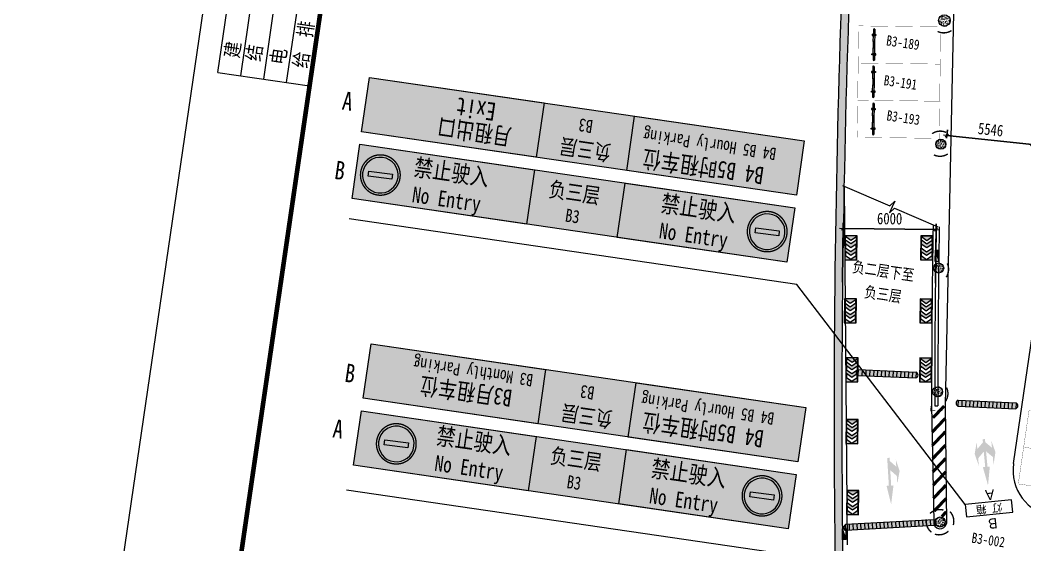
# Model space of a CAD drawing. Header units: inches. Extents: x -414268 to 632271, y -366004 to 318730.
# Drawn here: x 52117 to 117050, y 141743 to 175669 of the extents above; entities that cross this region are included whole.
import ezdxf

# ---------------------------------------------------------------- set-up
doc = ezdxf.new("R2010")
doc.units = ezdxf.units.IN
doc.header["$LTSCALE"] = 1200
doc.header["$MEASUREMENT"] = 0
doc.linetypes.add('DASHED', pattern=[19.05, 12.7, -6.35])
doc.layers.get('0').update_dxf_attribs({"linetype": 'CONTINUOUS', "lineweight": 0})
doc.layers.get('DEFPOINTS').update_dxf_attribs({"linetype": 'CONTINUOUS', "lineweight": 0})
for name, color, linetype, lineweight in [('0--PAI--', 7, 'CONTINUOUS', 0), ('0--PAI--BLACK', 7, 'CONTINUOUS', 0), ('0--PAI--BLUE', 5, 'CONTINUOUS', 0), ('0--PAI--HUANG', 40, 'CONTINUOUS', 0), ('0--PAI--RED', 1, 'CONTINUOUS', 0), ('0--三向箭头', 7, 'CONTINUOUS', 0), ('0--尺寸', 3, 'CONTINUOUS', 0), ('0--弧型立面标', 7, 'CONTINUOUS', 0), ('0--挡车架', 7, 'CONTINUOUS', 0), ('0--灯箱字(黄底黑字)', 7, 'CONTINUOUS', 0), ('0--灯箱编号', 3, 'CONTINUOUS', 0), ('0--立面标', 7, 'CONTINUOUS', 0), ('0--路缘线', 1, 'CONTINUOUS', 0), ('0－－直行转弯箭头', 7, 'CONTINUOUS', 0), ('0－－车位', 4, 'CONTINUOUS', 0), ('0－－车位号码', 7, 'CONTINUOUS', 0), ('7', 7, 'CONTINUOUS', 0), ('COL-GRID-UG-2$0$STR-COMP-0', 7, 'CONTINUOUS', 0), ('COL-GRID-UG-2$0$STR-COMP-4', 7, 'CONTINUOUS', 0), ('COLUMN', 7, 'CONTINUOUS', 0), ('HATCH', 7, 'CONTINUOUS', 0), ('HY消火栓', 7, 'CONTINUOUS', 0), ('LTP-UG3$0$A-ANNO-SYMB-100', 7, 'CONTINUOUS', 0), ('PUB_TEXT', 7, 'CONTINUOUS', 0), ('PUB_TITLE', 7, 'CONTINUOUS', 0), ('WALL', 7, 'CONTINUOUS', 0)]:
    doc.layers.add(name, color=color, linetype=linetype, lineweight=lineweight)
doc.layers.add('0--灯箱--字', color=7, linetype='CONTINUOUS', lineweight=0, true_color=0xf7f7f7)
doc.styles.add('-宋体', font='', dxfattribs={"width": 0.8})
doc.styles.add('-黑体', font='simhei.ttf', dxfattribs={"width": 0.8})
doc.styles.add('COL-GRID-UG-1_8A_200701112', font='romans.shx', dxfattribs={"width": 0.85})
doc.styles.add('HZ', font='txt.shx', dxfattribs={"width": 0.8, "bigfont": 'hztxt.shx'})
doc.styles.add('方正大黑', font='', dxfattribs={"width": 0.8})
doc.styles.get('-宋体').set_extended_font_data('SimSun')
doc.styles.get('方正大黑').set_extended_font_data('FZDaHei-B02S')
doc.dimstyles.new('DIMN150', dxfattribs={"dimscale": 1.5, "dimtxt": 250, "dimasz": 1, "dimexe": 250, "dimexo": 300, "dimgap": 150, "dimtad": 1, "dimdec": 0, "dimzin": 0, "dimdsep": 46, "dimtxsty": 'COL-GRID-UG-1_8A_200701112', "dimblk": '_DIMX', "dimcen": 0.09, "dimdle": 0.375, "dimclrd": 1, "dimclre": 1, "dimclrt": 7, "dimadec": 0, "dimazin": 0, "dimtfac": 1, "dimtdec": 0, "dimtix": 1, "dimtmove": 0, "dimatfit": 3, "dimldrblk": '_DIMX', "dimfxl": 250, "dimtolj": 1, "dimtzin": 0, "dimarcsym": 0})

# ---------------------------------------------------------------- blocks, each defined once
blk = doc.blocks.new('COL-GRID-UG-2$0$_65')
at = {"layer": 'COL-GRID-UG-2$0$STR-COMP-4'}
h = blk.add_hatch(dxfattribs=at)
h.set_pattern_fill('AR-CONC', color=251, scale=0.02, angle=-71.4592, style=0)
h.set_pattern_definition([(330.22017, (9.78091, -53.02195), (0.01310158, -0.14340275), [0.015, -0.165]), (275.22017, (9.78091, -53.02195), (0.1431277, 0.05400243), [0.012, -0.132]), (20.67157, (9.782, -53.0339), (0.1562292, -0.08940044), [0.01274804, -0.14022842]), (326.40437, (9.82028, -53.01485), (0.0052938, -0.2159351), [0.0225, -0.2475]), (16.85577, (9.82072, -53.03285), (0.2249, -0.14939874), [0.0191221, -0.2103426]), (271.40437, (9.82028, -53.01485), (0.2249001, -0.1493986), [0.018, -0.198]), (301.22017, (9.81398, -53.03631), (-0.05806414, -0.13177464), [0.015, -0.165]), (246.22017, (9.81398, -53.03631), (0.1513632, -0.0221581), [0.012, -0.132]), (351.67157, (9.80915, -53.04729), (0.09329894, -0.1539328), [0.01274804, -0.14022842]), (317.72017, (9.78091, -53.02195), (0.065953887, 0.00941977), [0, -0.1304, 0, -0.134, 0, -0.1325]), (287.72017, (9.78091, -53.02195), (0.08696608, -0.037782905), [0, -0.0764, 0, -0.1274, 0, -0.0505]), (247.72017, (9.773, -52.978057), (0.01450395, -0.105870865), [0, -0.05, 0, -0.156, 0, -0.207]), (237.72017, (9.76945, -52.95837), (0.04039841, -0.11123423), [0, -0.065, 0, -0.1036, 0, -0.147])])
edge = h.paths.add_edge_path()
edge.add_arc((0, 0), 0.325, 0, 360)
at = {"layer": 'COL-GRID-UG-2$0$STR-COMP-0'}
blk.add_circle((0, 0), 0.325, dxfattribs=at)
blk = doc.blocks.new('HY')
for p, q in [((0, 0), (0.24, 0)), ((0, 0), (0.24, -0.7)), ((0, 0), (0, -0.7)), ((0.24, 0), (0.24, -0.7)), ((0, -0.7), (0.24, -0.7))]:
    blk.add_line(p, q)
blk.add_solid([(0, 0), (0.24, 0), (0.24, -0.7)])
blk = doc.blocks.new('A$C6F4820FC')
at = {"layer": '0--挡车架'}
h = blk.add_hatch(color=256, dxfattribs=at)
h.paths.add_polyline_path([(2018, 79, 0.395204), (2018, 169), (1617, 169), (1617, 79), (1684, 79)])
h.paths.add_polyline_path([(819, 169), (819, 79), (1217, 79), (1217, 169)])
h.paths.add_polyline_path([(418, 79), (418, 169), (351, 169), (18, 169, 0.395204), (18, 79)])
h = blk.add_hatch(color=256, dxfattribs=at)
h.paths.add_polyline_path([(1617, 169), (1684, 169), (1684, 249), (1617, 249)])
h.paths.add_polyline_path([(1639, 209, -1), (1663, 209, -1)], flags=16)
h.paths.add_polyline_path([(1617, 0), (1684, 0), (1684, 79), (1617, 79)])
h.paths.add_polyline_path([(1639, 40, -1), (1663, 40, -1)], flags=16)
h.paths.add_polyline_path([(351, 249), (351, 169), (418, 169), (418, 249)])
h.paths.add_polyline_path([(397, 209, 1), (372, 209, 1)], flags=16)
h.paths.add_polyline_path([(418, 79), (351, 79), (351, 0), (418, 0)])
h.paths.add_polyline_path([(372, 40, -1), (397, 40, -1)], flags=16)
h = blk.add_hatch(color=40, dxfattribs=at)
h.paths.add_polyline_path([(1217, 169), (1217, 79), (1617, 79), (1617, 169)])
h.paths.add_polyline_path([(819, 79), (819, 169), (418, 169), (418, 79)])
for p, q in [((18, 169), (418, 169)), ((18, 79), (418, 79)), ((819, 169), (1217, 169)), ((819, 79), (1217, 79)), ((1617, 169), (2018, 169)), ((1617, 79), (2018, 79))]:
    blk.add_line(p, q, dxfattribs=at)
for points in [[(418, 169), (351, 169), (351, 249), (418, 249)], [(418, 79), (351, 79), (351, 0), (418, 0)], [(1617, 169), (1684, 169), (1684, 249), (1617, 249)], [(1617, 79), (1684, 79), (1684, 0), (1617, 0)]]:
    blk.add_lwpolyline(points, close=True, dxfattribs=at)
at = {"layer": '0--挡车架', "color": 0}
for points in [[(819, 169), (819, 79), (418, 79), (418, 169)], [(1617, 169), (1617, 79), (1217, 79), (1217, 169)]]:
    blk.add_lwpolyline(points, close=True, dxfattribs=at)
at = {"layer": '0--挡车架'}
for centre in [(385, 209), (385, 40), (1651, 209), (1651, 40)]:
    blk.add_circle(centre, 12.1, dxfattribs=at)
for centre, start, end in [((66, 124), 136.8717, 223.1283), ((1970, 124), 316.8717, 43.1283)]:
    blk.add_arc(centre, 65.8, start, end, dxfattribs=at)
blk = doc.blocks.new('A$C001A7B1A')
at = {"layer": '0－－车位', "const_width": 15}
blk.add_lwpolyline([(2407, 5308), (7, 5308), (7, 7), (2407, 7)], close=True, dxfattribs=at)
at = {"layer": '0--挡车架'}
blk.add_blockref('A$C6F4820FC', (190, 883), dxfattribs=at)
blk = doc.blocks.new('A$C5703102E')
at = {"layer": '0--PAI--BLUE'}
h = blk.add_hatch(color=5, dxfattribs=at)
h.paths.add_polyline_path([(220, 300), (410, 569), (220, 569), (30, 300), (220, 30), (410, 30)], flags=16)
h.paths.add_polyline_path([(10, 10), (1189, 10), (1189, 589), (10, 589)])
h.paths.add_polyline_path([(410, 300), (600, 30), (790, 30), (600, 300), (790, 569), (600, 569)], flags=16)
h.paths.add_polyline_path([(1169, 30), (979, 30), (790, 300), (979, 569), (1169, 569), (979, 300)], flags=16)
at = {"layer": '0--PAI--'}
for p, q in [((789, 300), (979, 569)), ((1169, 569), (979, 300)), ((979, 30), (789, 300)), ((979, 300), (1169, 30))]:
    blk.add_line(p, q, dxfattribs=at)
for points in [[(0, 0), (1199, 0), (1199, 599), (0, 599)], [(10, 10), (1189, 10), (1189, 589), (10, 589)], [(220, 300), (410, 569), (220, 569), (30, 300), (220, 30), (410, 30)], [(410, 300), (599, 30), (789, 30), (599, 300), (789, 569), (599, 569)]]:
    blk.add_lwpolyline(points, close=True, dxfattribs=at)
for points in [[(1169, 579), (979, 579)], [(979, 30), (1169, 30)]]:
    blk.add_lwpolyline(points, dxfattribs=at)
blk = doc.blocks.new('A$C78C42253')
at = {"layer": '0--PAI--BLACK'}
h = blk.add_hatch(color=256, dxfattribs=at)
h.paths.add_polyline_path([(5875, 0, 0.657895), (5875, 380)])
h.paths.add_polyline_path([(5375, 0), (5625, 0), (5625, 380), (5375, 380)])
h.paths.add_polyline_path([(4875, 0), (5125, 0), (5125, 380), (4875, 380)])
h.paths.add_polyline_path([(4625, 380), (4375, 380), (4375, 0), (4625, 0)])
h.paths.add_polyline_path([(3875, 0), (4125, 0), (4125, 380), (3875, 380)])
h.paths.add_polyline_path([(3375, 0), (3625, 0), (3625, 380), (3375, 380)])
h.paths.add_polyline_path([(2875, 0), (3125, 0), (3125, 380), (2875, 380)])
h.paths.add_polyline_path([(2375, 0), (2625, 0), (2625, 380), (2375, 380)])
h.paths.add_polyline_path([(2125, 380), (1875, 380), (1875, 0), (2125, 0)])
h.paths.add_polyline_path([(1375, 0), (1625, 0), (1625, 380), (1375, 380)])
h.paths.add_polyline_path([(875, 0), (1125, 0), (1125, 380), (875, 380)])
h.paths.add_polyline_path([(375, 0), (625, 0), (625, 380), (375, 380)])
h.paths.add_polyline_path([(125, 0), (125, 380, 0.657895)])
at = {"layer": '0--PAI--HUANG'}
h = blk.add_hatch(color=40, dxfattribs=at)
h.paths.add_polyline_path([(5625, 0), (5875, 0), (5875, 380), (5625, 380)])
h.paths.add_polyline_path([(5125, 0), (5375, 0), (5375, 380), (5125, 380)])
h.paths.add_polyline_path([(4875, 380), (4625, 380), (4625, 0), (4875, 0)])
h.paths.add_polyline_path([(4375, 380), (4125, 380), (4125, 0), (4375, 0)])
h.paths.add_polyline_path([(3875, 380), (3625, 380), (3625, 0), (3875, 0)])
h.paths.add_polyline_path([(3375, 380), (3125, 380), (3125, 0), (3375, 0)])
h.paths.add_polyline_path([(2625, 0), (2875, 0), (2875, 380), (2625, 380)])
h.paths.add_polyline_path([(2375, 380), (2125, 380), (2125, 0), (2375, 0)])
h.paths.add_polyline_path([(1875, 380), (1625, 380), (1625, 0), (1875, 0)])
h.paths.add_polyline_path([(1375, 380), (1125, 380), (1125, 0), (1375, 0)])
h.paths.add_polyline_path([(625, 0), (875, 0), (875, 380), (625, 380)])
h.paths.add_polyline_path([(375, 380), (125, 380), (125, 0), (375, 0)])
for p, q in [((125, 380), (125, 0)), ((125, 380), (5875, 380)), ((375, 380), (375, 0)), ((625, 380), (625, 0)), ((875, 380), (875, 0)), ((1125, 380), (1125, 0)), ((1375, 380), (1375, 0)), ((1625, 380), (1625, 0)), ((1875, 380), (1875, 0)), ((2125, 380), (2125, 0)), ((2375, 380), (2375, 0)), ((2625, 380), (2625, 0)), ((2875, 380), (2875, 0)), ((3125, 380), (3125, 0)), ((3375, 380), (3375, 0)), ((3625, 380), (3625, 0)), ((3875, 380), (3875, 0)), ((4125, 380), (4125, 0)), ((4375, 380), (4375, 0)), ((4625, 380), (4625, 0)), ((4875, 380), (4875, 0)), ((5125, 380), (5125, 0)), ((5375, 380), (5375, 0)), ((5625, 380), (5625, 0)), ((5875, 380), (5875, 0)), ((125, 0), (5875, 0))]:
    blk.add_line(p, q)
for centre, start, end in [((207, 190), 113.31859, 246.68141), ((5793, 190), 293.31859, 66.68141)]:
    blk.add_arc(centre, 207, start, end)
blk = doc.blocks.new('A$C29882D7A')
at = {"layer": '0--PAI--BLACK'}
h = blk.add_hatch(color=256, dxfattribs=at)
h.paths.add_polyline_path([(3875, 380), (3875, 0, 0.657895)])
h.paths.add_polyline_path([(3375, 0), (3625, 0), (3625, 380), (3375, 380)])
h.paths.add_polyline_path([(3125, 380), (2875, 380), (2875, 0), (3125, 0)])
h.paths.add_polyline_path([(2625, 380), (2375, 380), (2375, 0), (2625, 0)])
h.paths.add_polyline_path([(2125, 380), (1875, 380), (1875, 0), (2125, 0)])
h.paths.add_polyline_path([(1375, 0), (1625, 0), (1625, 380), (1375, 380)])
h.paths.add_polyline_path([(1125, 380), (875, 380), (875, 0), (1125, 0)])
h.paths.add_polyline_path([(375, 0), (625, 0), (625, 380), (375, 380)])
h.paths.add_polyline_path([(125, 0), (125, 380, 0.657895)])
at = {"layer": '0--PAI--HUANG'}
h = blk.add_hatch(color=40, dxfattribs=at)
h.paths.add_polyline_path([(3625, 0), (3875, 0), (3875, 380), (3625, 380)])
h.paths.add_polyline_path([(3125, 0), (3375, 0), (3375, 380), (3125, 380)])
h.paths.add_polyline_path([(2875, 380), (2625, 380), (2625, 0), (2875, 0)])
h.paths.add_polyline_path([(2125, 0), (2375, 0), (2375, 380), (2125, 380)])
h.paths.add_polyline_path([(1875, 380), (1625, 380), (1625, 0), (1875, 0)])
h.paths.add_polyline_path([(1125, 0), (1375, 0), (1375, 380), (1125, 380)])
h.paths.add_polyline_path([(625, 0), (875, 0), (875, 380), (625, 380)])
h.paths.add_polyline_path([(375, 380), (125, 380), (125, 0), (375, 0)])
for p, q in [((125, 380), (3875, 380)), ((125, 380), (125, 0)), ((125, 0), (3875, 0)), ((375, 380), (375, 0)), ((625, 380), (625, 0)), ((875, 380), (875, 0)), ((1125, 380), (1125, 0)), ((1375, 380), (1375, 0)), ((1625, 380), (1625, 0)), ((1875, 380), (1875, 0)), ((2125, 380), (2125, 0)), ((2375, 380), (2375, 0)), ((2625, 380), (2625, 0)), ((2875, 380), (2875, 0)), ((3125, 380), (3125, 0)), ((3375, 380), (3375, 0)), ((3625, 380), (3625, 0)), ((3875, 380), (3875, 0))]:
    blk.add_line(p, q)
for centre, start, end in [((207, 190), 113.31859, 246.68141), ((3793, 190), 293.31859, 66.68141)]:
    blk.add_arc(centre, 207, start, end)
blk = doc.blocks.new('_DIMX')
blk.add_line((-150, 0), (150, 0))
at = {"const_width": 50}
blk.add_lwpolyline([(-70, -70), (70, 70)], dxfattribs=at)
blk = doc.blocks.new('*D300')
at = {"layer": '0--尺寸', "color": 0, "lineweight": -2}
for p, q in [((111988, 168042), (112045, 168582)), ((117520, 167629), (112007, 168208)), ((117504, 167462), (117561, 168001))]:
    blk.add_line(p, q, dxfattribs=at)
at = {"layer": 'DEFPOINTS', "color": 0}
for p in [(112006, 168209), (111941, 167594), (117457, 167014)]:
    blk.add_point(p, dxfattribs=at)
at = {"layer": '0--尺寸', "color": 0, "lineweight": -2, "xscale": 1.5, "yscale": 1.5, "zscale": 1.5}
for p, rotation in [((112006, 168209), 173.9963002166593), ((117521, 167629), 353.9963002166593)]:
    blk.add_blockref('_DIMX', p, dxfattribs=dict(at, rotation=rotation))
at = {"layer": '0--尺寸', "color": 7, "insert": (114834, 168590), "char_height": 750, "attachment_point": 5, "rotation": 353.9963, "style": '-黑体'}
blk.add_mtext('\\A1;5546', dxfattribs=at)
blk = doc.blocks.new('*D301')
at = {"layer": '0--尺寸', "color": 0, "lineweight": -2}
for p, q in [((105266, 158737), (105306, 162561)), ((111265, 158673), (111306, 162498)), ((111300, 162123), (105304, 162186))]:
    blk.add_line(p, q, dxfattribs=at)
at = {"layer": 'DEFPOINTS', "color": 0}
for p in [(105302, 162186), (105261, 158287), (111261, 158223)]:
    blk.add_point(p, dxfattribs=at)
at = {"layer": '0--尺寸', "color": 0, "lineweight": -2, "xscale": 1.5, "yscale": 1.5, "zscale": 1.5}
for p, rotation in [((105302, 162186), 179.3931520782749), ((111302, 162123), 359.3931520782749)]:
    blk.add_blockref('_DIMX', p, dxfattribs=dict(at, rotation=rotation))
at = {"layer": '0--尺寸', "color": 7, "insert": (108309, 162833), "char_height": 750, "attachment_point": 5, "rotation": 359.39315, "style": '-黑体'}
blk.add_mtext('\\A1;6000', dxfattribs=at)
blk = doc.blocks.new('_LABEL1')
for p, q in [((-150, 20), (-75, 20)), ((-150, 20), (-150, 0)), ((-125, 20), (-125, 0)), ((-100, 20), (-100, 0)), ((-75, 20), (-75, 0)), ((-75, 20), (-75, 0)), ((-75, 20), (0, 20)), ((-50, 20), (-50, 0)), ((-25, 20), (-25, 0)), ((0, 20), (0, 0)), ((-150, 15), (-75, 15)), ((-75, 15), (0, 15)), ((-150, 10), (-75, 10)), ((-75, 10), (0, 10)), ((-150, 5), (-75, 5)), ((-75, 5), (0, 5)), ((-150, 0), (-75, 0)), ((-75, 0), (0, 0))]:
    blk.add_line(p, q)
at = {"style": 'HZ'}
for s, p in [('建   筑', (-146.45, 15.65)), ('暖  通', (-70.35, 15.73)), ('结   构', (-146.45, 10.91)), ('电   气', (-146.45, 5.65)), ('给 排 水', (-146.45, 0.73))]:
    blk.add_text(s, height=3.509, dxfattribs=at).set_placement(p)
blk = doc.blocks.new('A$C7C86658F')
at = {"lineweight": 0, "ltscale": 5}
blk.add_lwpolyline([(-6107, 112213), (-3107, 112213), (-3107, 113013), (-6107, 113013)], close=True, dxfattribs=at)
at = {"layer": 'PUB_TEXT', "style": '-宋体'}
blk.add_text('灯 箱', height=500, dxfattribs=at).set_placement((-5467, 112392))
blk = doc.blocks.new('A$C05C00BD5')
blk.add_blockref('A$C7C86658F', (15918, -1756))
at = {"color": 1, "style": '方正大黑'}
for s, p in [('B', (10869, 111531)), ('A', (10869, 109671))]:
    blk.add_text(s, height=662, dxfattribs=at).set_placement(p)
blk = doc.blocks.new('A$C27BC456A')
blk.add_hatch(color=250).paths.add_polyline_path([(14885, 112856), (14885, 114956), (8330, 114956), (8330, 112856)])
at = {"color": 250}
blk.add_lwpolyline([(8330, 114956), (14885, 114956), (14885, 112856), (8330, 112856), (8330, 114956)], dxfattribs=at)
blk = doc.blocks.new('A$C36DA1677')
at = {"layer": '0--PAI--RED'}
h = blk.add_hatch(color=256, dxfattribs=at)
edge = h.paths.add_edge_path()
edge.add_arc((120, 120), 120, 0, 360)
h.paths.add_polyline_path([(200, 103), (200, 137), (40, 137), (40, 103)], flags=16)
at = {"layer": '0--PAI--'}
blk.add_lwpolyline([(200, 103), (200, 137), (40, 137), (40, 103)], close=True, dxfattribs=at)
blk.add_circle((120, 120), 120, dxfattribs=at)
blk = doc.blocks.new('A$C443C2777')
at = {"layer": '0--PAI--', "xscale": 9, "yscale": 9, "zscale": 9}
blk.add_blockref('A$C36DA1677', (0, 0), dxfattribs=at)
blk = doc.blocks.new('A$C01A83D55')
at = {"linetype": 'DASHED', "lineweight": 15, "ltscale": 20, "true_color": 0xeff0f0}
h = blk.add_hatch(color=7, dxfattribs=at)
h.paths.add_polyline_path([(0, 1675, 1), (3350, 1675, 1)])
h.paths.add_polyline_path([(3168, 1685, -1), (182, 1685, -1)], flags=16)
h.paths.add_polyline_path([(2671, 1896), (2671, 1473), (680, 1473), (680, 1896)], flags=0)
at = {"true_color": 0xeff0f0}
blk.add_hatch(color=7, dxfattribs=at).paths.add_polyline_path([(2671, 1473), (2671, 1896), (680, 1896), (680, 1473)])
at = {"linetype": 'DASHED', "lineweight": 15, "ltscale": 20}
blk.add_circle((1675, 1675), 1675, dxfattribs=at)
at = {"xscale": 1.382400000002235, "yscale": 1.382400000002235, "zscale": 1.382400000002235}
blk.add_blockref('A$C443C2777', (182, 192), dxfattribs=at)

msp = doc.modelspace()

# ---------------------------------------------------------------- hatches: boundary and pattern name
for points in [[(85979, 170312.9), (74700.1, 171962.4), (74186.5, 168450.8), (85465.4, 166801.2)], [(84845.8, 162477.9), (85359.4, 165989.5), (74080.5, 167639.1), (73566.9, 164127.5)], [(90698.6, 161621.9), (101660, 160018.8), (102173.6, 163530.4), (91212.1, 165133.6)], [(86080.2, 153083.5), (74801.2, 154733), (74287.7, 151221.4), (85566.6, 149571.8)], [(84947, 145248.5), (85460.6, 148760.1), (74181.6, 150409.7), (73668.1, 146898.1)], [(90799.7, 144392.5), (101761.2, 142789.4), (102274.8, 146301), (91313.3, 147904.2)]]:
    msp.add_hatch(color=250).paths.add_polyline_path(points)
at = {"lineweight": 0, "ltscale": 5}
for points in [[(91318.2, 165945.3), (85465.4, 166801.2), (85979, 170312.9), (91831.7, 169456.9)], [(85359.4, 165989.5), (91212.1, 165133.6), (90698.6, 161621.9), (84845.8, 162477.9)], [(91419.3, 148715.9), (85566.6, 149571.8), (86080.2, 153083.5), (91932.9, 152227.5)], [(85460.6, 148760.1), (91313.3, 147904.2), (90799.7, 144392.5), (84947, 145248.5)]]:
    msp.add_hatch(color=152, dxfattribs=at).paths.add_polyline_path(points)
at = {"layer": '0--三向箭头'}
msp.add_hatch(color=256, dxfattribs=at).paths.add_polyline_path([(113803.7, 147620.9), (114075.7, 146842.4), (114030.2, 147340.3), (114392.1, 147775.1), (114483.1, 146779.2), (114333.7, 146765.6), (114667, 145591), (114781.8, 146806.5), (114632.5, 146792.9), (114541.5, 147788.7), (114976.2, 147426.8), (115021.7, 146928.8), (115148.1, 147743.7), (114880.7, 148472.4), (114921.6, 148024.3), (114486.9, 148386.2), (114468.7, 148585.4), (114319.3, 148571.7), (114337.5, 148372.6), (113975.6, 147937.8), (113934.6, 148386)])
at = {"layer": '0--灯箱--字', "true_color": 0xf7f7f7}
for points in [[(74910.6, 169218.8), (75105.2, 169957.7), (75510.7, 170213.5), (75380.3, 169718.4), (76316.9, 170309.3), (76500.4, 170018.4), (75563.8, 169427.5), (76066.8, 169332), (75661.3, 169076.2)], [(102141.2, 165992), (101512.9, 165557.2), (101038.5, 165626.6), (101459.5, 165917.9), (100363.8, 166078.1), (100413.6, 166418.5), (101509.3, 166258.2), (101189.3, 166657.9), (101663.7, 166588.5)], [(101135.1, 148097.9), (100700.4, 148726.2), (100769.8, 149200.6), (101061.1, 148779.6), (101221.3, 149875.3), (101561.6, 149825.5), (101401.4, 148729.8), (101801, 149049.8), (101731.6, 148575.4)]]:
    msp.add_hatch(color=7, dxfattribs=at).paths.add_polyline_path(points)
at = {"layer": '0--灯箱--字'}
msp.add_hatch(color=256, dxfattribs=at).paths.add_polyline_path([(75361.1, 153000.2), (75857.7, 152379.9), (76351.1, 152307.7), (76018.3, 152723.3), (77157.9, 152556.7), (77209.6, 152910.6), (76070.1, 153077.3), (76507.9, 153380.2), (76014.6, 153452.4)])
at = {"layer": '0－－直行转弯箭头'}
msp.add_hatch(color=256, dxfattribs=at).paths.add_polyline_path([(108801.5, 145702.2), (108771.3, 146201.3), (108347.9, 146576.4), (108408.3, 145578.2), (108558, 145587.3), (108405.8, 144375.9), (108108.8, 145560.1), (108258.5, 145569.2), (108149.9, 147365.9), (108299.7, 147375), (108311.7, 147175.3), (108735.1, 146800.2), (108708, 147249.4), (108952.9, 146512.8)])
at = {"layer": 'HATCH'}
h = msp.add_hatch(color=256, dxfattribs=at)
edge = h.paths.add_edge_path()
edge.add_line((194597.4, 107341.2), (200599.8, 183104.9))
edge.add_line((200599.8, 183104.9), (125182.7, 194134.8))
edge.add_arc((122486.1, 278690), 84598.2, 258.82023, 271.826634, ccw=False)
edge.add_arc((860898.9, 150283.3), 756180.3, 176.5569181, 182.0416388)
edge.add_arc((115192.3, 123700), 10000, 182.041639, 261.679508)
edge.add_line((113745.2, 113805.3), (188891.3, 102815.2))
edge.add_line((188891.3, 102815.2), (194597.4, 107341.2))
edge = h.paths.add_edge_path(flags=16)
edge.add_line((194116.2, 107597.7), (200064.4, 182677.9))
edge.add_line((200064.4, 182677.9), (125154.2, 193633.7))
edge.add_arc((122486.1, 278690), 85098.2, 259.205676, 271.796702, ccw=False)
edge.add_arc((860898.9, 150283.3), 755680.3, 176.6001817, 182.0416388)
edge.add_arc((115192.3, 123700), 9500, 182.041639, 261.679508)
edge.add_line((113817.5, 114300), (188749.8, 103341.2))
edge.add_line((188749.8, 103341.2), (194116.2, 107597.7))

# ---------------------------------------------------------------- linework, layer by layer
at = {"color": 250}
for points in [[(102279.6, 164342.1), (74186.5, 168450.8), (74700.1, 171962.4), (102793.2, 167853.8), (102279.6, 164342.1)], [(85465.4, 166801.2), (74186.5, 168450.8), (74700.1, 171962.4), (85979, 170312.9), (85465.4, 166801.2)], [(85465.4, 166801.2), (74186.5, 168450.8), (74700.1, 171962.4), (85979, 170312.9), (85465.4, 166801.2)], [(74080.5, 167639.1), (102173.6, 163530.4), (101660, 160018.8), (73566.9, 164127.5), (74080.5, 167639.1)], [(74080.5, 167639.1), (85359.4, 165989.5), (84845.8, 162477.9), (73566.9, 164127.5), (74080.5, 167639.1)], [(91212.1, 165133.6), (102173.6, 163530.4), (101660, 160018.8), (90698.6, 161621.9), (91212.1, 165133.6)], [(91212.1, 165133.6), (102173.6, 163530.4), (101660, 160018.8), (90698.6, 161621.9), (91212.1, 165133.6)], [(102380.8, 147112.7), (74287.7, 151221.4), (74801.2, 154733), (102894.4, 150624.4), (102380.8, 147112.7)], [(85566.6, 149571.8), (74287.7, 151221.4), (74801.2, 154733), (86080.2, 153083.5), (85566.6, 149571.8)], [(85566.6, 149571.8), (74287.7, 151221.4), (74801.2, 154733), (86080.2, 153083.5), (85566.6, 149571.8)], [(74181.6, 150409.7), (102274.8, 146301), (101761.2, 142789.4), (73668.1, 146898.1), (74181.6, 150409.7)], [(74181.6, 150409.7), (85460.6, 148760.1), (84947, 145248.5), (73668.1, 146898.1), (74181.6, 150409.7)], [(91313.3, 147904.2), (102274.8, 146301), (101761.2, 142789.4), (90799.7, 144392.5), (91313.3, 147904.2)], [(91313.3, 147904.2), (102274.8, 146301), (101761.2, 142789.4), (90799.7, 144392.5), (91313.3, 147904.2)]]:
    msp.add_lwpolyline(points, dxfattribs=at)
at = {"color": 6}
for points in [[(113195.2, 144359.2), (102314.3, 158587.2), (73375.6, 162819.6)], [(115183.8, 139150.9), (73201.6, 145290.9)]]:
    msp.add_lwpolyline(points, dxfattribs=at)
at = {"layer": '0--弧型立面标', "const_width": 90}
for points in [[(112305, 174993.7, -0.2679492), (111406.9, 174935.3, -0.2679492)], [(111953.5, 168408.7, 0.2679492), (111057.3, 168326.3, 0.2679492)], [(112063, 167014.5, -0.2679492), (111164.9, 166956.1, -0.2679492)], [(112028.9, 159944.8, -0.2679492), (111959.6, 159047.5, -0.2679492)], [(111986.3, 151917.7, -0.2679492), (111917, 151020.4, -0.2679492)], [(111786.1, 143993.3, 0.2679492), (110913.5, 143772.9, 0.2679492)], [(112420.6, 143025.7, 0.2679492), (112203.1, 143899, 0.2679492)], [(111011.2, 142565.2, -0.2679492), (110671.2, 143398.5, -0.2679492)], [(112110.5, 142633, -0.2679492), (111232.4, 142435.9, -0.2679492)]]:
    msp.add_lwpolyline(points, format="xyb", dxfattribs=at)
at = {"layer": '0--立面标', "const_width": 40}
for points in [[(111259.8, 150420.5), (110960.2, 150404.9), (110944.7, 150704.5)], [(111400.4, 150424.3), (111700.4, 150425), (111699.7, 150725)]]:
    msp.add_lwpolyline(points, dxfattribs=at)
at = {"layer": '0--路缘线'}
for p, q in [((112547.6, 181932.5), (111896.3, 150790.6)), ((105360.8, 164942.1), (105566.9, 141743.2)), ((116311.5, 146996.5), (118766.4, 163793.9)), ((111018.7, 150738.2), (111162.4, 143253.8)), ((111896.3, 150790.6), (111977.5, 143134.6))]:
    msp.add_line(p, q, dxfattribs=at)
at = {"layer": '0--路缘线', "const_width": 200}
for points in [[(111111.2, 149961.3), (111832.8, 150723.5)], [(111051.6, 149025.6), (111905.5, 149927.5)], [(111068, 148170.1), (111914.6, 149064.4)], [(111084.5, 147314.7), (111923.8, 148201.3)], [(111100.9, 146459.3), (111932.9, 147338.2)], [(111117.3, 145603.9), (111942.1, 146475.1)], [(111133.7, 144748.5), (111951.2, 145612)], [(111181.6, 143926.3), (111960.4, 144748.9)], [(111672.3, 143571.8), (111969.5, 143885.9)]]:
    msp.add_lwpolyline(points, dxfattribs=at)
at = {"layer": '0--路缘线'}
for centre, radius, start, end in [((860898.9, 150283.3), 749880.3, 179.0742918, 179.965246), ((119280, 146562.7), 3000, 171.685306, 261.6794), ((111570, 143194.2), 411.9, 171.6794, 351.6794)]:
    msp.add_arc(centre, radius, start, end, dxfattribs=at)
at = {"layer": 'COLUMN'}
for points in [[(194597.4, 107341.2), (200599.8, 183104.9), (125182.7, 194134.8, -0.0568122), (106083.5, 195697.2, 0.0239362), (105198.6, 123343.8, 0.3621818), (113745.2, 113805.3), (188891.3, 102815.2)], [(194116.2, 107597.7), (200064.4, 182677.9), (125154.2, 193633.7, -0.0549941), (106548.6, 195097.6, 0.0237473), (105698.3, 123361.6, 0.3621818), (113817.5, 114300), (188749.8, 103341.2)]]:
    msp.add_lwpolyline(points, format="xyb", close=True, dxfattribs=at)
at = {"layer": 'LTP-UG3$0$A-ANNO-SYMB-100'}
msp.add_lwpolyline([(105261.6, 164985.3), (108311.3, 163659.6), (108636.4, 163967.6), (108472.1, 163589.7), (108307.8, 163211.7), (108632.9, 163519.8), (111415.1, 162310.4)], dxfattribs=at)
at = {"layer": 'PUB_TITLE'}
msp.add_lwpolyline([(52116.8, 95328.2), (70350.5, 220001.9), (246674.7, 194214.3), (228441, 69540.6)], close=True, dxfattribs=at)
at = {"layer": 'PUB_TITLE', "const_width": 300}
msp.add_lwpolyline([(59972, 97211.3), (225906.7, 72943.1), (243272.2, 191680), (77337.4, 215948.2)], close=True, dxfattribs=at)
at = {"layer": 'WALL'}
msp.add_line((111218.7, 150738), (111418.7, 150737.9), dxfattribs=at)
for radius, start in [(749680.3, 179.0742918), (749480.3, 179.0806457)]:
    msp.add_arc((860898.9, 150283.3), radius, start, 179.965246, dxfattribs=at)

# ---------------------------------------------------------------- block references
for name, p, rotation in [('A$C001A7B1A', (106301.9, 175301), 269.2256802555977), ('A$C001A7B1A', (106269.5, 172901.2), 269.2256802555977), ('A$C001A7B1A', (106258.9, 170499.9), 269.2256802555977), ('A$C29882D7A', (106137.6, 152708.3), 357.4203005941058), ('A$C29882D7A', (112590, 150717.3), 357.4203005941058), ('A$C05C00BD5', (114723.3, 255546.6), 185.8280651141689), ('A$C78C42253', (111321.2, 143373.6), 183.1217090675225)]:
    msp.add_blockref(name, p, dxfattribs=dict(rotation=rotation))
at = {"xscale": 1.689999999944121, "yscale": 1.690000000002328, "zscale": 1.68999999998348, "rotation": 171.6793996826179}
for p in [(144322.5, 354534.9), (144423.7, 337305.5)]:
    msp.add_blockref('A$C27BC456A', p, dxfattribs=at)
at = {"linetype": 'DASHED', "lineweight": 15, "ltscale": 20, "xscale": -0.7722624006674729, "yscale": 0.7722624001471557, "zscale": 0.7722623999929205, "rotation": 172.7000547105083}
for p in [(74278.2, 167099.7), (99277.9, 163443.5), (75310.2, 149724.6), (98944.2, 146360.3)]:
    msp.add_blockref('A$C01A83D55', p, dxfattribs=at)
at = {"xscale": -1, "rotation": 81.67939966378488}
for p in [(122570.5, 149673.2), (122223.2, 147298.4)]:
    msp.add_blockref('A$C001A7B1A', p, dxfattribs=at)
at = {"layer": '7', "xscale": 1.300000000020147, "yscale": 1.29999999998472, "zscale": 1.3, "rotation": 89.32164242143912}
for p in [(106182.3, 160165.6), (111083.6, 160154.2), (106143.3, 156091), (111044.6, 156079.5), (106252.4, 152277.8), (111021.2, 152265.2), (106255.6, 148280.9), (106296.3, 143693.6)]:
    msp.add_blockref('A$C5703102E', p, dxfattribs=at)
at = {"layer": 'COL-GRID-UG-2$0$STR-COMP-4', "rotation": 351.6793996836047}
for p, xscale, yscale, zscale in [((111847.6, 175638), 1153.846153846154, 1153.846153846154, 1153.846153846154), ((111619.6, 167641.3), 1000.000000000005, 1000.000000000005, 1000), ((111477, 159642.6), 1000.000000000005, 1000.000000000005, 1000), ((111409.9, 151644.2), 1000.000000000005, 1000.000000000005, 1000), ((111575.8, 143224.3), 1000.000000000005, 1000.000000000005, 1000)]:
    msp.add_blockref('COL-GRID-UG-2$0$_65', p, dxfattribs=dict(at, xscale=xscale, yscale=yscale, zscale=zscale))
at = {"layer": 'HY消火栓', "yscale": 1000.000000000005, "zscale": 1000}
for p, xscale, rotation in [((111246.8, 160792.7), 999.999999999997, 359.2289673095797), ((105503.9, 142083.5), 999.9999999999895, 180.657304785475)]:
    msp.add_blockref('HY', p, dxfattribs=dict(at, xscale=xscale, rotation=rotation))
at = {"layer": 'PUB_TITLE', "xscale": 300.0000000010684, "yscale": 300.0000000010696, "zscale": 300.0000000010631, "rotation": 81.67939968338567}
msp.add_blockref('_LABEL1', (77337.4, 215948.2), dxfattribs=at)

# ---------------------------------------------------------------- texts
at = {"color": 1, "style": '-黑体', "width": 0.8}
for s, p in [('A', (72880.8, 169893.4)), ('B', (72382.4, 165411.4)), ('B', (73041.7, 152300)), ('A', (72269.8, 148701.2))]:
    msp.add_text(s, height=1190.7, rotation=351.6794, dxfattribs=at).set_placement(p)
at = {"layer": '0--灯箱字(黄底黑字)', "color": 7, "true_color": 0xffffff, "style": '-宋体', "width": 0.8}
for s, height, rotation, p in [(' Exit', 1170, 171.6794, (83559.9, 170207)), ('月租出口', 1098.5, 171.6794, (83922.2, 168635.8)), ('B3', 845, 171.6794, (89183.9, 169186.6)), (' B4 B5 Hourly Parking', 795.057, 171.6794, (101451.5, 167326)), ('负三层', 1014, 171.6794, (90363.5, 167556.6)), ('B4 B5时租车位', 1115.4, 171.6794, (100244.9, 166144.9)), ('禁止驶入', 1115.4, 351.6794, (77515.3, 165637.4)), ('负三层', 1014, 351.6794, (86231.5, 164264.4)), ('No Entry', 1022.45, 351.6794, (77399.1, 163908.4)), ('禁止驶入', 1115.4, 351.6794, (93477.2, 163303)), ('B3', 845, 351.6794, (87298.3, 162650.9)), ('No Entry', 1022.45, 351.6794, (93361, 161574)), ('B3 Monthly Parking', 795.057, 171.6794, (85308.8, 152764)), ('B3月租车位', 1098.5, 171.6794, (83971.9, 151750.4)), ('B3', 845, 171.6794, (89285.1, 151957.2)), (' B4 B5 Hourly Parking', 795.057, 171.6794, (101320.5, 150218)), ('负三层', 1014, 171.6794, (90464.7, 150327.2)), ('B4 B5时租车位', 1115.4, 171.6794, (100234.9, 149126.5)), ('禁止驶入', 1115.4, 351.6794, (78969.5, 148274.5)), ('负三层', 1014, 351.6794, (86332.7, 147035)), ('No Entry', 1022.45, 351.6794, (78853.3, 146545.5)), ('禁止驶入', 1115.4, 351.6794, (92844.1, 146173.3)), ('B3', 845, 351.6794, (87399.4, 145421.5)), ('No Entry', 1022.45, 351.6794, (92727.9, 144444.2))]:
    msp.add_text(s, height=height, rotation=rotation, dxfattribs=at).set_placement(p)
at = {"layer": '0--灯箱编号', "color": 3, "style": '-黑体', "width": 0.8}
msp.add_text('B3-002', height=660, rotation=351.6794, dxfattribs=at).set_placement((113570.8, 141893.1))
at = {"layer": '0－－车位号码', "style": '-黑体', "width": 0.8}
for s, p in [('B3-189', (108055.2, 174041.6)), ('B3-191', (107895.3, 171467.6)), ('B3-193', (108079.1, 169193))]:
    msp.add_text(s, height=660, rotation=351.6794, dxfattribs=at).set_placement(p)
at = {"layer": 'PUB_TEXT', "style": '-黑体', "width": 0.8}
for s, p in [('负二层下至', (105862.4, 159378.9)), ('负三层', (106637.3, 157760.7))]:
    msp.add_text(s, height=735, rotation=351.6794, dxfattribs=at).set_placement(p)

# ---------------------------------------------------------------- dimensions: what is measured, and where the dimension line sits
at = {"layer": '0--尺寸'}
for p1, p2, distance, picture, middle in [((117456.8, 167014.2), (111941.2, 167594.3), -617.8, '*D300', (114834.2, 168589.9)), ((111260.6, 158223.4), (105261, 158286.9), -3899.4, '*D301', (108309.3, 162833.5))]:
    dim = msp.add_aligned_dim(p1=p1, p2=p2, distance=distance, dimstyle='DIMN150', override={"dimtxt": 500, "dimgap": 200, "dimtxsty": '-黑体', "dimclrd": 0, "dimclre": 0, "dimfxl": 0.36, "dimarcsym": 1}, dxfattribs=at)
    dim.commit()
    dim.dimension.update_dxf_attribs({"geometry": picture, "text_midpoint": middle})

doc.saveas('drawing.dxf')
